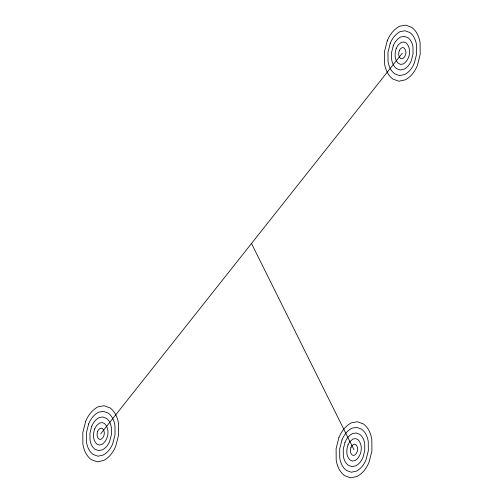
<?xml version="1.0" encoding="UTF-8"?>
<svg xmlns="http://www.w3.org/2000/svg" width="503" height="503" viewBox="0 0 503 503"><rect width="100%" height="100%" fill="white"/><g stroke="black" fill="none" stroke-linecap="round" stroke-linejoin="round"><path stroke-width="0.75" d="M100.707 433.793L402.293 53.192M251.5 243.49L354.011 449.808M85.629 421.489L82.794 432.662L82.888 444.011A35.782 31.997 -10.4 0 0 85.623 452.819A22.849 20.428 -10.4 0 0 91.257 459.623L97.293 461.836L103.769 460.415A22.849 20.428 -10.4 0 0 110.956 454.423A35.782 31.997 -10.4 0 0 115.778 446.092L118.614 434.925L118.519 423.57A35.782 31.997 -10.4 0 0 115.784 414.761A22.849 20.428 -10.4 0 0 110.157 407.958L104.121 405.745L98.085 406.801A24.257 21.692 -10.4 0 0 90.452 413.158A35.782 31.997 -10.4 0 0 85.629 421.489M88.647 423.954L86.378 432.888L86.453 441.967A28.627 25.596 -10.4 0 0 88.641 449.016A18.278 16.341 -10.4 0 0 93.143 454.454L97.972 456.227L103.153 455.089A18.278 16.341 -10.4 0 0 108.906 450.298A28.627 25.596 -10.4 0 0 112.76 443.633L115.036 434.699L114.954 425.613A28.627 25.596 -10.4 0 0 112.766 418.565A18.278 16.341 -10.4 0 0 108.264 413.126L103.436 411.353L98.607 412.196A19.41 17.354 -10.4 0 0 92.502 417.289A28.627 25.596 -10.4 0 0 88.647 423.954M91.659 426.412L89.955 433.114L90.018 439.924A21.472 19.196 -10.4 0 0 91.659 445.212A13.707 12.254 -10.4 0 0 95.036 449.286L98.657 450.619L102.543 449.764A13.707 12.254 -10.4 0 0 106.856 446.167A21.472 19.196 -10.4 0 0 109.748 441.169L111.452 434.473L111.389 427.657A21.472 19.196 -10.4 0 0 109.755 422.375A13.707 12.254 -10.4 0 0 106.372 418.295L102.75 416.962L99.135 417.597A14.556 13.015 -10.4 0 0 94.551 421.413A21.472 19.196 -10.4 0 0 91.659 426.412M94.677 428.87C92.948 433.869 92.627 440.307 96.922 444.124L99.336 445.01L101.933 444.438C108.529 440.125 110.289 429.097 104.486 423.457L102.071 422.57L99.657 422.992L96.601 425.538L94.677 428.87M97.689 431.329C96.828 433.831 96.664 437.05 98.814 438.956L100.022 439.402L101.317 439.113C104.618 436.956 105.498 431.442 102.593 428.625L101.386 428.185L100.179 428.393L98.657 429.663L97.689 431.329M387.222 40.894L384.386 52.06L384.481 63.416A35.782 31.997 -10.4 0 0 387.216 72.225A22.849 20.428 -10.4 0 0 392.843 79.021L398.879 81.241L405.361 79.814A22.849 20.428 -10.4 0 0 412.548 73.828A35.782 31.997 -10.4 0 0 417.371 65.497L420.206 54.324L420.112 42.975A35.782 31.997 -10.4 0 0 417.377 34.166A22.849 20.428 -10.4 0 0 411.743 27.363L405.707 25.15L399.678 26.206A24.257 21.692 -10.4 0 0 392.044 32.563A35.782 31.997 -10.4 0 0 387.222 40.894M390.24 43.352L387.964 52.287L388.046 61.372A28.627 25.596 -10.4 0 0 390.234 68.421A18.278 16.341 -10.4 0 0 394.736 73.859L399.564 75.632L404.745 74.494A18.278 16.341 -10.4 0 0 410.498 69.697A28.627 25.596 -10.4 0 0 414.353 63.032L416.622 54.098L416.547 45.018A28.627 25.596 -10.4 0 0 414.359 37.97A18.278 16.341 -10.4 0 0 409.857 32.532L405.028 30.758L400.199 31.601A19.41 17.354 -10.4 0 0 394.094 36.688A28.627 25.596 -10.4 0 0 390.24 43.352M393.252 45.817L391.548 52.513L391.611 59.329A21.472 19.196 -10.4 0 0 393.245 64.61A13.707 12.254 -10.4 0 0 396.628 68.691L400.25 70.024L404.135 69.169A13.707 12.254 -10.4 0 0 408.449 65.572A21.472 19.196 -10.4 0 0 411.341 60.574L413.045 53.871L412.982 47.062A21.472 19.196 -10.4 0 0 411.341 41.774A13.707 12.254 -10.4 0 0 407.964 37.7L404.343 36.367L400.721 37.002A14.556 13.015 -10.4 0 0 396.144 40.818A21.472 19.196 -10.4 0 0 393.252 45.817M396.27 48.275C394.534 53.274 394.22 59.706 398.514 63.529L400.929 64.415L403.519 63.843C410.121 59.53 411.882 48.495 406.078 42.862L403.664 41.975L401.249 42.397L398.194 44.943L396.27 48.275M399.281 50.734C398.414 53.236 398.257 56.449 400.407 58.361L401.614 58.801L402.909 58.518C406.21 56.361 407.09 50.847 404.186 48.03L402.978 47.584L401.771 47.798L400.243 49.068L399.281 50.734M338.94 437.503L336.098 448.676L336.199 460.025A35.782 31.997 -10.4 0 0 338.934 468.834A22.849 20.428 -10.4 0 0 344.561 475.637L350.597 477.85L357.073 476.429A22.849 20.428 -10.4 0 0 364.26 470.437A35.782 31.997 -10.4 0 0 369.083 462.106L371.924 450.94L371.824 439.584A35.782 31.997 -10.4 0 0 369.089 430.775A22.849 20.428 -10.4 0 0 363.462 423.979L357.426 421.759L351.39 422.816A24.257 21.692 -10.4 0 0 343.756 429.172A35.782 31.997 -10.4 0 0 338.94 437.503M341.952 439.968L339.682 448.902L339.758 457.981A28.627 25.596 -10.4 0 0 341.946 465.03A18.278 16.341 -10.4 0 0 346.448 470.468L351.276 472.242L356.464 471.104A18.278 16.341 -10.4 0 0 362.21 466.312A28.627 25.596 -10.4 0 0 366.071 459.648L368.341 450.713L368.259 441.628A28.627 25.596 -10.4 0 0 366.077 434.579A18.278 16.341 -10.4 0 0 361.569 429.141L356.74 427.368L351.911 428.21A19.41 17.354 -10.4 0 0 345.812 433.303A28.627 25.596 -10.4 0 0 341.952 439.968M344.97 442.426L343.266 449.129L343.323 455.938A21.472 19.196 -10.4 0 0 344.964 461.226A13.707 12.254 -10.4 0 0 348.34 465.3L351.962 466.633L355.847 465.778A13.707 12.254 -10.4 0 0 360.161 462.182A21.472 19.196 -10.4 0 0 363.053 457.183L364.757 450.487L364.7 443.671A21.472 19.196 -10.4 0 0 363.059 438.39A13.707 12.254 -10.4 0 0 359.683 434.309L356.061 432.976L352.44 433.611A14.556 13.015 -10.4 0 0 347.862 437.428A21.472 19.196 -10.4 0 0 344.97 442.426M347.982 444.885C346.253 449.883 345.932 456.322 350.233 460.138L352.647 461.025L355.237 460.452C361.833 456.139 363.6 445.111 357.79 439.471L355.376 438.585L352.961 439.006L349.912 441.552L347.982 444.885M350.993 447.343C350.132 449.845 349.975 453.065 352.119 454.97L353.326 455.416L354.621 455.127C357.922 452.97 358.802 447.456 355.898 444.639L354.69 444.199L353.49 444.407L351.962 445.677L350.993 447.343"/></g></svg>
